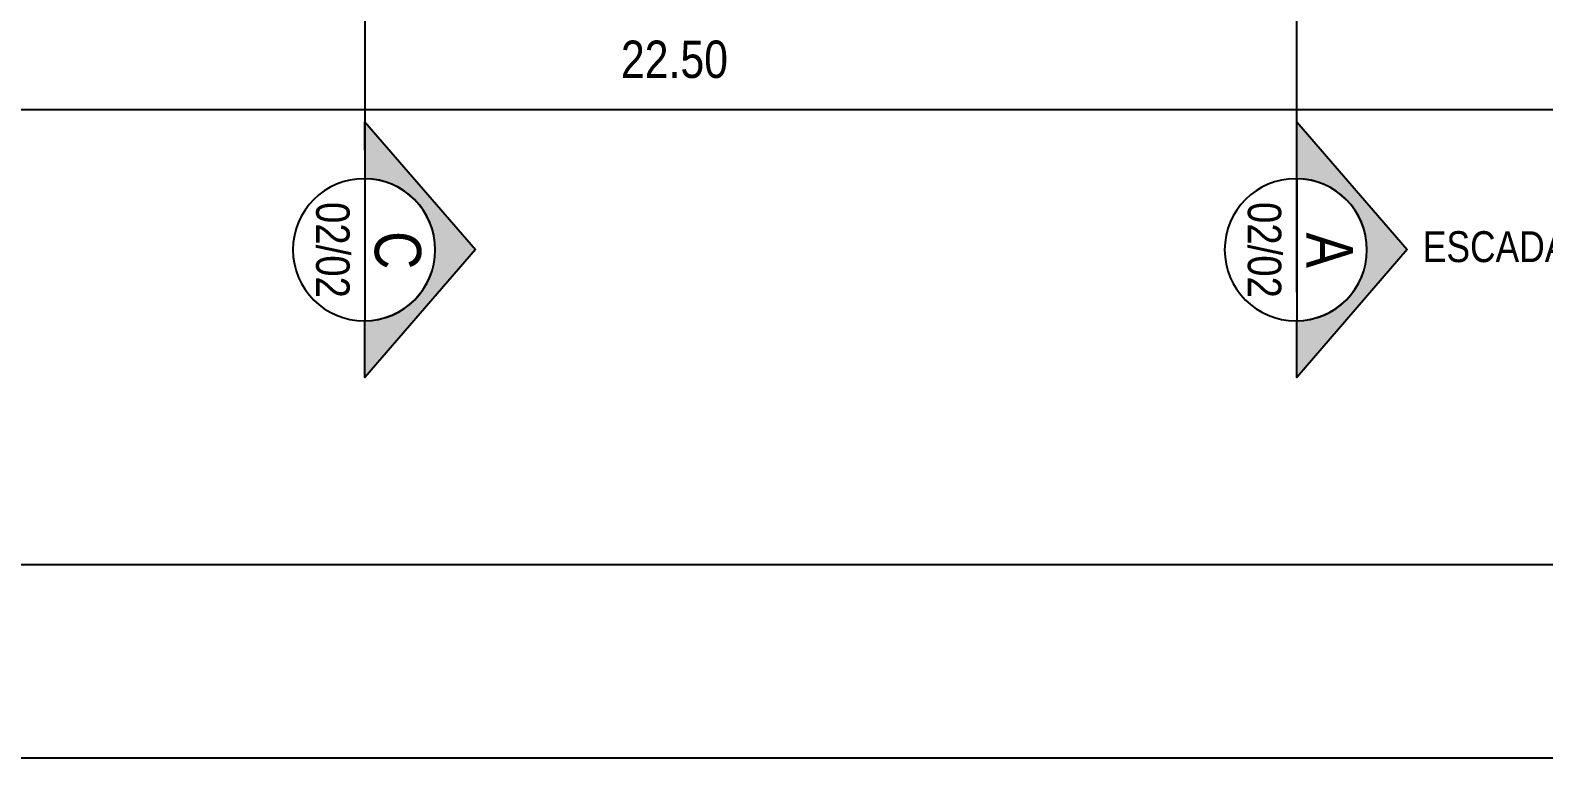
# Model space of a CAD drawing. Header units: millimetres. Extents: x -6300 to 1991, y -4770 to 4545.
# Drawn here: x 1504.08 to 1509.96, y 90.19 to 93.02 of the extents above; entities that cross this region are included whole.
import ezdxf
from ezdxf.enums import TextEntityAlignment as Align

# ---------------------------------------------------------------- set-up
doc = ezdxf.new("R2010")
doc.units = ezdxf.units.MM
doc.header["$LTSCALE"] = 20
doc.header["$MEASUREMENT"] = 0
doc.linetypes.add('DASHDOT2', pattern=[0.5, 0.25, -0.125, 0, -0.125])
doc.layers.get('0').update_dxf_attribs({"linetype": 'CONTINUOUS'})
doc.layers.get('DEFPOINTS').update_dxf_attribs({"linetype": 'CONTINUOUS'})
for name, color, linetype in [('AR-TXT', 2, 'CONTINUOUS'), ('COTA', 7, 'CONTINUOUS'), ('Lotes', 2, 'CONTINUOUS')]:
    doc.layers.add(name, color=color, linetype=linetype)
doc.layers.add('E-Pen-C', color=4, linetype='CONTINUOUS', lineweight=15)
doc.layers.add('E-Pen-G', color=3, linetype='CONTINUOUS', lineweight=30)
doc.styles.add('F2', font='ARIALN.TTF')
doc.styles.add('SWIS 721 CN BT', font='swissc.ttf')
doc.dimstyles.new('DIMENSION-1', dxfattribs={"dimtxt": 0.145, "dimasz": 0.07, "dimexe": 1, "dimexo": 0, "dimgap": 0.12, "dimtad": 1, "dimzin": 7, "dimdsep": 46, "dimtxsty": 'F2', "dimblk1": 'TRACO', "dimblk2": 'TRACO', "dimsah": 1, "dimcen": 1, "dimse1": 1, "dimse2": 1, "dimclrd": 4, "dimclre": 256, "dimclrt": 4, "dimadec": 8, "dimazin": 0, "dimtfac": 1, "dimtix": 1, "dimtmove": 2, "dimatfit": 3, "dimldrblk": 'TRACO', "dimfxl": 1, "dimtolj": 1, "dimtzin": 0, "dimarcsym": 0})

# ---------------------------------------------------------------- blocks, each defined once
blk = doc.blocks.new('TRACO')
at = {"layer": 'E-Pen-C'}
for p, q in [((0, 1), (0, -1)), ((-1, 0), (1, 0))]:
    blk.add_line(p, q, dxfattribs=at)
at = {"layer": 'E-Pen-G'}
blk.add_line((-0.424, -0.424), (0.424, 0.424), dxfattribs=at)
blk = doc.blocks.new('*D405')
at = {"layer": 'COTA', "color": 4, "linetype": 'Continuous', "lineweight": -2}
blk.add_line((1495.4009, 92.7087), (1517.7609, 92.7087), dxfattribs=at)
at = {"layer": 'DEFPOINTS', "color": 0, "linetype": 'Continuous'}
for p in [(1495.3309, 93.5579, -1.8296), (1517.8309, 93.5579, -1.8296), (1517.8309, 92.7087)]:
    blk.add_point(p, dxfattribs=at)
at = {"layer": 'COTA', "color": 4, "linetype": 'Continuous', "lineweight": -2, "xscale": 0.07, "yscale": 0.07, "zscale": 0.07, "rotation": 180}
blk.add_blockref('TRACO', (1495.3309, 92.7087), dxfattribs=at)
at = {"layer": 'COTA', "color": 4, "linetype": 'Continuous', "lineweight": -2, "xscale": 0.07, "yscale": 0.07, "zscale": 0.07}
blk.add_blockref('TRACO', (1517.8309, 92.7087), dxfattribs=at)
at = {"layer": 'COTA', "color": 4, "linetype": 'Continuous', "insert": (1506.5809, 92.9027), "char_height": 0.145, "attachment_point": 5, "style": 'F2'}
blk.add_mtext('\\A1;22.50', dxfattribs=at)
blk = doc.blocks.new('CHAVE CORTE-100')
blk.add_hatch(color=8).paths.add_polyline_path([(-2.5672, 0), (-2.8598, 0), (-2.1978, 0.5712), (-1.5358, 0), (-1.8303, 0, 0.987177)])
at = {"color": 2}
blk.add_line((-1.8303, 0), (-2.5671, 0), dxfattribs=at)
blk.add_lwpolyline([(-1.8303, 0.0012), (-1.5358, 0), (-2.1978, 0.5712), (-2.8598, 0), (-2.5672, 0, -0.985586)], format="xyb", close=True, dxfattribs=at)
blk.add_circle((-2.1987, -0.0048), 0.3684, dxfattribs=at)
at = {"color": 2, "style": 'F2'}
for tag, height, p in [('A', 0.24, (-2.1987, 0.1706)), ('01-02', 0.2, (-2.1987, -0.1267))]:
    blk.add_attdef(tag, text='', height=height, dxfattribs=at).set_placement(p, align=Align.MIDDLE_CENTER)

msp = doc.modelspace()

# ---------------------------------------------------------------- linework, layer by layer
at = {"layer": 'COTA', "color": 2, "linetype": 'DASHDOT2'}
for p, q in [((1508.9969, 91.9981), (1508.9969, 116.7978)), ((1505.3803, 91.9981), (1505.3803, 116.5876))]:
    msp.add_line(p, q, dxfattribs=at)
at = {"layer": 'Lotes', "color": 2}
msp.add_lwpolyline([(1460.2759, 90.1888), (1534.8492, 90.1888), (1534.8492, 134.7388), (1460.2759, 134.7388)], close=True, dxfattribs=at)
at = {"layer": 'Lotes', "color": 1}
msp.add_lwpolyline([(1462.1509, 133.9888), (1534.0992, 133.9888), (1534.0992, 90.9388), (1462.1509, 90.9388)], close=True, dxfattribs=at)

# ---------------------------------------------------------------- block references
at = {"layer": 'AR-TXT'}
ref = msp.add_blockref('CHAVE CORTE-100', (1505.3794, 93.8123), dxfattribs=dict(at, xscale=-0.75, yscale=0.75, zscale=0.75, rotation=270))
ref.add_attrib('00', '02/02', dxfattribs={"layer": '0', "height": 0.13, "rotation": 270, "style": 'SWIS 721 CN BT'}).set_placement((1505.2545, 92.1626), align=Align.MIDDLE_CENTER)
ref.add_attrib('A', 'C', dxfattribs={"layer": '0', "height": 0.18, "rotation": 270, "style": 'SWIS 721 CN BT'}).set_placement((1505.5073, 92.1614), align=Align.MIDDLE_CENTER)
ref = msp.add_blockref('CHAVE CORTE-100', (1508.9969, 93.8123), dxfattribs=dict(at, xscale=-0.75, yscale=0.75, zscale=0.75, rotation=270))
ref.add_attrib('00', '02/02', dxfattribs={"layer": '0', "height": 0.13, "rotation": 270, "style": 'SWIS 721 CN BT'}).set_placement((1508.8719, 92.1626), align=Align.MIDDLE_CENTER)
ref.add_attrib('A', 'A', dxfattribs={"layer": '0', "height": 0.18, "rotation": 270, "style": 'SWIS 721 CN BT'}).set_placement((1509.1248, 92.1614), align=Align.MIDDLE_CENTER)

# ---------------------------------------------------------------- texts
at = {"color": 7, "style": 'F2'}
msp.add_text("ESCADA DE ACESSO P/ COBERTA, BARRILETE E CAIXA D'ÁGUA", height=0.12, dxfattribs=at).set_placement((1509.4865, 92.1154, -9.7024))

# ---------------------------------------------------------------- dimensions: what is measured, and where the dimension line sits
at = {"layer": 'COTA', "color": 7, "linetype": 'Continuous'}
dim = msp.add_linear_dim(base=(1517.8309, 92.7087, 1.8296), p1=(1495.3309, 93.5579), p2=(1517.8309, 93.5579), dimstyle='DIMENSION-1', override={"dimfxl": 0.06}, dxfattribs=at)
dim.commit()
dim.dimension.update_dxf_attribs({"geometry": '*D405', "text_midpoint": (1506.5809, 92.9027, 1.8296)})

doc.saveas('drawing.dxf')
